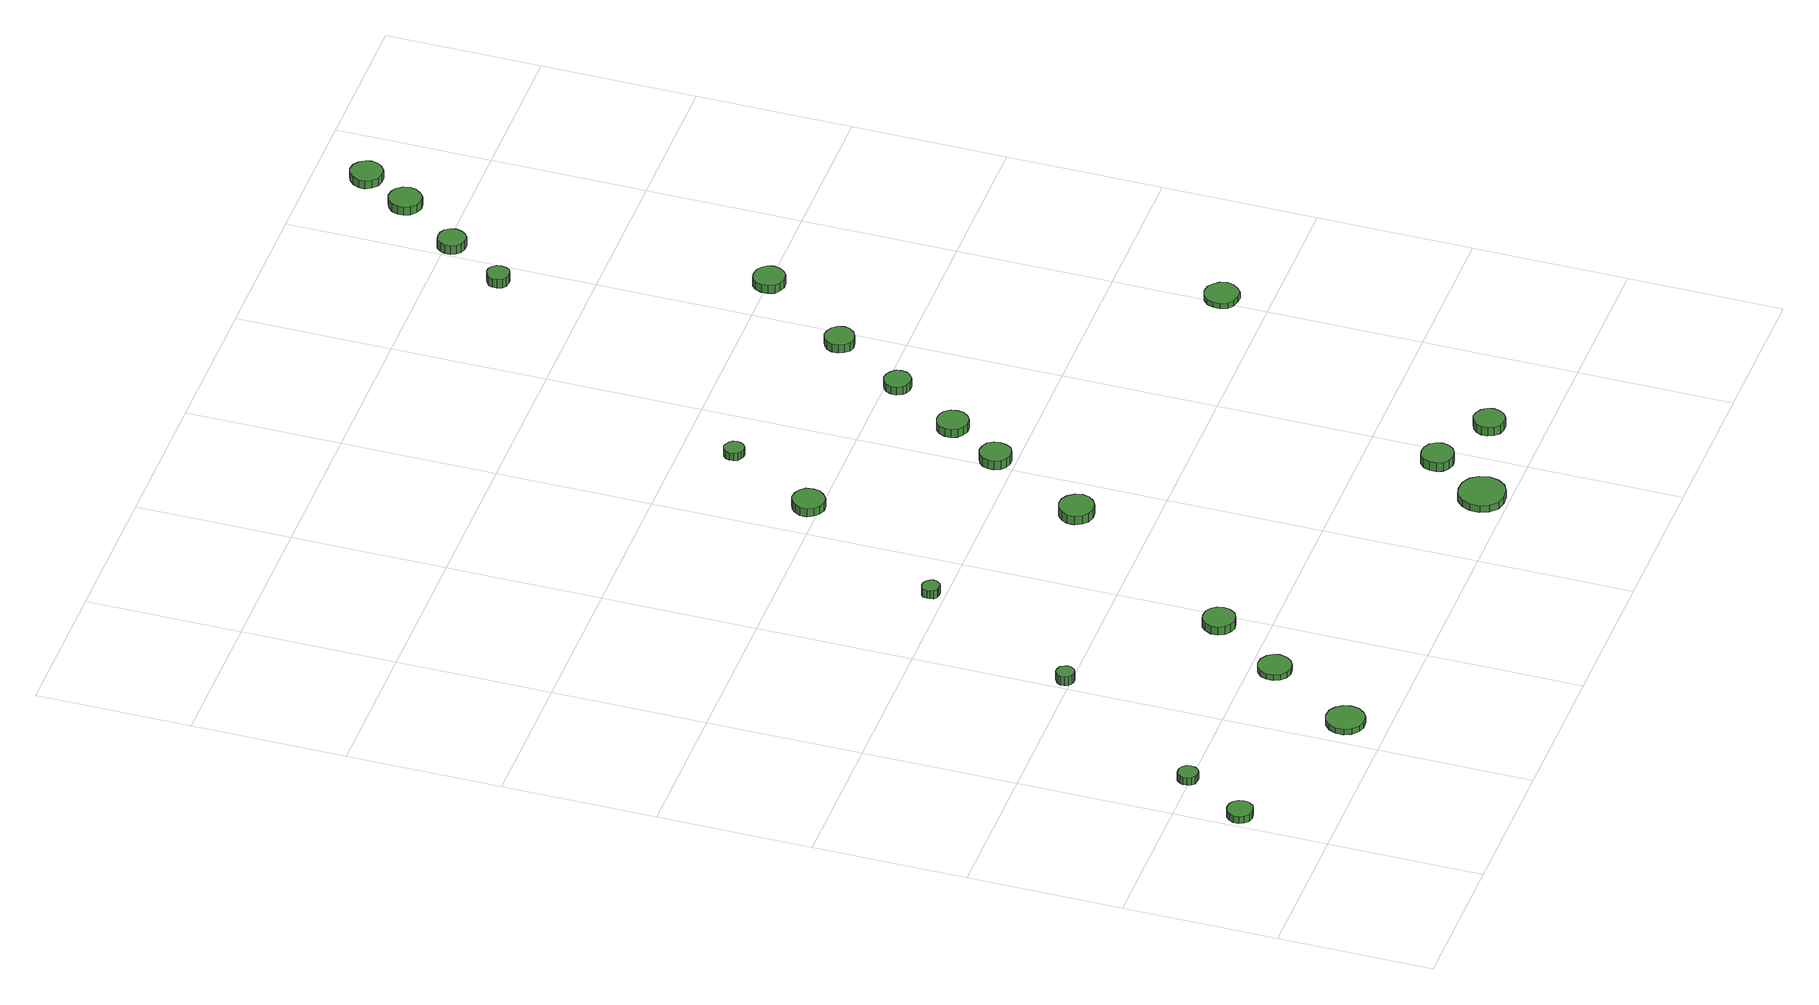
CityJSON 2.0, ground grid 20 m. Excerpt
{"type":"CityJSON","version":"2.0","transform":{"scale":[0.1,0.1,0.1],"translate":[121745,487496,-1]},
"CityObjects":{
"tree1":{"type":"SolitaryVegetationObject","attributes":{"function":"something"},"geometry":[{"type":"MultiSurface","lod":"1","boundaries":[[[0,1,2,3,4,5,6,7,8,9,10,11,12,13,14]],[[15,16,17,18,19,20,21,22,23,24,25,26,27,28,29]],[[0,29,28,1]],[[1,28,27,2]],[[2,27,26,3]],[[3,26,25,4]],[[4,25,24,5]],[[5,24,23,6]],[[6,23,22,7]],[[7,22,21,8]],[[8,21,20,9]],[[9,20,19,10]],[[10,19,18,11]],[[11,18,17,12]],[[12,17,16,13]],[[13,16,15,14]],[[14,15,29,0]]]}]},
"tree2":{"type":"SolitaryVegetationObject","attributes":{"function":"something"},"geometry":[{"type":"MultiSurface","lod":"1","boundaries":[[[30,31,32,33,34,35,36,37,38,39,40,41,42,43,44]],[[45,46,47,48,49,50,51,52,53,54,55,56,57,58,59]],[[30,59,58,31]],[[31,58,57,32]],[[32,57,56,33]],[[33,56,55,34]],[[34,55,54,35]],[[35,54,53,36]],[[36,53,52,37]],[[37,52,51,38]],[[38,51,50,39]],[[39,50,49,40]],[[40,49,48,41]],[[41,48,47,42]],[[42,47,46,43]],[[43,46,45,44]],[[44,45,59,30]]]}]},
"tree3":{"type":"SolitaryVegetationObject","attributes":{"function":"something"},"geometry":[{"type":"MultiSurface","lod":"1","boundaries":[[[60,61,62,63,64,65,66,67,68,69,70,71,72,73,74]],[[75,76,77,78,79,80,81,82,83,84,85,86,87,88,89]],[[60,89,88,61]],[[61,88,87,62]],[[62,87,86,63]],[[63,86,85,64]],[[64,85,84,65]],[[65,84,83,66]],[[66,83,82,67]],[[67,82,81,68]],[[68,81,80,69]],[[69,80,79,70]],[[70,79,78,71]],[[71,78,77,72]],[[72,77,76,73]],[[73,76,75,74]],[[74,75,89,60]]]}]},
"tree4":{"type":"SolitaryVegetationObject","attributes":{"function":"something"},"geometry":[{"type":"MultiSurface","lod":"1","boundaries":[[[90,91,92,93,94,95,96,97,98,99,100,101,102,103,104]],[[105,106,107,108,109,110,111,112,113,114,115,116,117,118,119]],[[90,119,118,91]],[[91,118,117,92]],[[92,117,116,93]],[[93,116,115,94]],[[94,115,114,95]],[[95,114,113,96]],[[96,113,112,97]],[[97,112,111,98]],[[98,111,110,99]],[[99,110,109,100]],[[100,109,108,101]],[[101,108,107,102]],[[102,107,106,103]],[[103,106,105,104]],[[104,105,119,90]]]}]},
"tree5":{"type":"SolitaryVegetationObject","attributes":{"function":"something"},"geometry":[{"type":"MultiSurface","lod":"1","boundaries":[[[120,121,122,123,124,125,126,127,128,129,130,131,132,133,134]],[[135,136,137,138,139,140,141,142,143,144,145,146,147,148,149]],[[120,149,148,121]],[[121,148,147,122]],[[122,147,146,123]],[[123,146,145,124]],[[124,145,144,125]],[[125,144,143,126]],[[126,143,142,127]],[[127,142,141,128]],[[128,141,140,129]],[[129,140,139,130]],[[130,139,138,131]],[[131,138,137,132]],[[132,137,136,133]],[[133,136,135,134]],[[134,135,149,120]]]}]},
"tree6":{"type":"SolitaryVegetationObject","attributes":{"function":"something"},"geometry":[{"type":"MultiSurface","lod":"1","boundaries":[[[150,151,152,153,154,155,156,157,158,159,160,161,162,163,164]],[[165,166,167,168,169,170,171,172,173,174,175,176,177,178,179]],[[150,179,178,151]],[[151,178,177,152]],[[152,177,176,153]],[[153,176,175,154]],[[154,175,174,155]],[[155,174,173,156]],[[156,173,172,157]],[[157,172,171,158]],[[158,171,170,159]],[[159,170,169,160]],[[160,169,168,161]],[[161,168,167,162]],[[162,167,166,163]],[[163,166,165,164]],[[164,165,179,150]]]}]},
"tree7":{"type":"SolitaryVegetationObject","attributes":{"function":"something"},"geometry":[{"type":"MultiSurface","lod":"1","boundaries":[[[180,181,182,183,184,185,186,187,188,189,190,191,192,193,194]],[[195,196,197,198,199,200,201,202,203,204,205,206,207,208,209]],[[180,209,208,181]],[[181,208,207,182]],[[182,207,206,183]],[[183,206,205,184]],[[184,205,204,185]],[[185,204,203,186]],[[186,203,202,187]],[[187,202,201,188]],[[188,201,200,189]],[[189,200,199,190]],[[190,199,198,191]],[[191,198,197,192]],[[192,197,196,193]],[[193,196,195,194]],[[194,195,209,180]]]}]},
"tree8":{"type":"SolitaryVegetationObject","attributes":{"function":"something"},"geometry":[{"type":"MultiSurface","lod":"1","boundaries":[[[210,211,212,213,214,215,216,217,218,219,220,221,222,223,224]],[[225,226,227,228,229,230,231,232,233,234,235,236,237,238,239]],[[210,239,238,211]],[[211,238,237,212]],[[212,237,236,213]],[[213,236,235,214]],[[214,235,234,215]],[[215,234,233,216]],[[216,233,232,217]],[[217,232,231,218]],[[218,231,230,219]],[[219,230,229,220]],[[220,229,228,221]],[[221,228,227,222]],[[222,227,226,223]],[[223,226,225,224]],[[224,225,239,210]]]}]},
"tree9":{"type":"SolitaryVegetationObject","attributes":{"function":"something"},"geometry":[{"type":"MultiSurface","lod":"1","boundaries":[[[240,241,242,243,244,245,246,247,248,249,250,251,252,253,254]],[[255,256,257,258,259,260,261,262,263,264,265,266,267,268,269]],[[240,269,268,241]],[[241,268,267,242]],[[242,267,266,243]],[[243,266,265,244]],[[244,265,264,245]],[[245,264,263,246]],[[246,263,262,247]],[[247,262,261,248]],[[248,261,260,249]],[[249,260,259,250]],[[250,259,258,251]],[[251,258,257,252]],[[252,257,256,253]],[[253,256,255,254]],[[254,255,269,240]]]}]},
"tree10":{"type":"SolitaryVegetationObject","attributes":{"function":"something"},"geometry":[{"type":"MultiSurface","lod":"1","boundaries":[[[270,271,272,273,274,275,276,277,278,279,280,281,282,283,284]],[[285,286,287,288,289,290,291,292,293,294,295,296,297,298,299]],[[270,299,298,271]],[[271,298,297,272]],[[272,297,296,273]],[[273,296,295,274]],[[274,295,294,275]],[[275,294,293,276]],[[276,293,292,277]],[[277,292,291,278]],[[278,291,290,279]],[[279,290,289,280]],[[280,289,288,281]],[[281,288,287,282]],[[282,287,286,283]],[[283,286,285,284]],[[284,285,299,270]]]}]},
"tree11":{"type":"SolitaryVegetationObject","attributes":{"function":"something"},"geometry":[{"type":"MultiSurface","lod":"1","boundaries":[[[300,301,302,303,304,305,306,307,308,309,310,311,312,313,314]],[[315,316,317,318,319,320,321,322,323,324,325,326,327,328,329]],[[300,329,328,301]],[[301,328,327,302]],[[302,327,326,303]],[[303,326,325,304]],[[304,325,324,305]],[[305,324,323,306]],[[306,323,322,307]],[[307,322,321,308]],[[308,321,320,309]],[[309,320,319,310]],[[310,319,318,311]],[[311,318,317,312]],[[312,317,316,313]],[[313,316,315,314]],[[314,315,329,300]]]}]},
"tree12":{"type":"SolitaryVegetationObject","attributes":{"function":"something"},"geometry":[{"type":"MultiSurface","lod":"1","boundaries":[[[330,331,332,333,334,335,336,337,338,339,340,341,342,343,344]],[[345,346,347,348,349,350,351,352,353,354,355,356,357,358,359]],[[330,359,358,331]],[[331,358,357,332]],[[332,357,356,333]],[[333,356,355,334]],[[334,355,354,335]],[[335,354,353,336]],[[336,353,352,337]],[[337,352,351,338]],[[338,351,350,339]],[[339,350,349,340]],[[340,349,348,341]],[[341,348,347,342]],[[342,347,346,343]],[[343,346,345,344]],[[344,345,359,330]]]}]},
"tree13":{"type":"SolitaryVegetationObject","attributes":{"function":"something"},"geometry":[{"type":"MultiSurface","lod":"1","boundaries":[[[360,361,362,363,364,365,366,367,368,369,370,371,372,373,374]],[[375,376,377,378,379,380,381,382,383,384,385,386,387,388,389]],[[360,389,388,361]],[[361,388,387,362]],[[362,387,386,363]],[[363,386,385,364]],[[364,385,384,365]],[[365,384,383,366]],[[366,383,382,367]],[[367,382,381,368]],[[368,381,380,369]],[[369,380,379,370]],[[370,379,378,371]],[[371,378,377,372]],[[372,377,376,373]],[[373,376,375,374]],[[374,375,389,360]]]}]},
"tree14":{"type":"SolitaryVegetationObject","attributes":{"function":"something"},"geometry":[{"type":"MultiSurface","lod":"1","boundaries":[[[390,391,392,393,394,395,396,397,398,399,400,401,402,403,404]],[[405,406,407,408,409,410,411,412,413,414,415,416,417,418,419]],[[390,419,418,391]],[[391,418,417,392]],[[392,417,416,393]],[[393,416,415,394]],[[394,415,414,395]],[[395,414,413,396]],[[396,413,412,397]],[[397,412,411,398]],[[398,411,410,399]],[[399,410,409,400]],[[400,409,408,401]],[[401,408,407,402]],[[402,407,406,403]],[[403,406,405,404]],[[404,405,419,390]]]}]},
"tree15":{"type":"SolitaryVegetationObject","attributes":{"function":"something"},"geometry":[{"type":"MultiSurface","lod":"1","boundaries":[[[420,421,422,423,424,425,426,427,428,429,430,431,432,433,434]],[[435,436,437,438,439,440,441,442,443,444,445,446,447,448,449]],[[420,449,448,421]],[[421,448,447,422]],[[422,447,446,423]],[[423,446,445,424]],[[424,445,444,425]],[[425,444,443,426]],[[426,443,442,427]],[[427,442,441,428]],[[428,441,440,429]],[[429,440,439,430]],[[430,439,438,431]],[[431,438,437,432]],[[432,437,436,433]],[[433,436,435,434]],[[434,435,449,420]]]}]},
"tree16":{"type":"SolitaryVegetationObject","attributes":{"function":"something"},"geometry":[{"type":"MultiSurface","lod":"1","boundaries":[[[450,451,452,453,454,455,456,457,458,459,460,461,462,463,464]],[[465,466,467,468,469,470,471,472,473,474,475,476,477,478,479]],[[450,479,478,451]],[[451,478,477,452]],[[452,477,476,453]],[[453,476,475,454]],[[454,475,474,455]],[[455,474,473,456]],[[456,473,472,457]],[[457,472,471,458]],[[458,471,470,459]],[[459,470,469,460]],[[460,469,468,461]],[[461,468,467,462]],[[462,467,466,463]],[[463,466,465,464]],[[464,465,479,450]]]}]},
"tree17":{"type":"SolitaryVegetationObject","attributes":{"function":"something"},"geometry":[{"type":"MultiSurface","lod":"1","boundaries":[[[480,481,482,483,484,485,486,487,488,489,490,491,492,493,494]],[[495,496,497,498,499,500,501,502,503,504,505,506,507,508,509]],[[480,509,508,481]],[[481,508,507,482]],[[482,507,506,483]],[[483,506,505,484]],[[484,505,504,485]],[[485,504,503,486]],[[486,503,502,487]],[[487,502,501,488]],[[488,501,500,489]],[[489,500,499,490]],[[490,499,498,491]],[[491,498,497,492]],[[492,497,496,493]],[[493,496,495,494]],[[494,495,509,480]]]}]},
"tree18":{"type":"SolitaryVegetationObject","attributes":{"function":"something"},"geometry":[{"type":"MultiSurface","lod":"1","boundaries":[[[510,511,512,513,514,515,516,517,518,519,520,521,522,523,524]],[[525,526,527,528,529,530,531,532,533,534,535,536,537,538,539]],[[510,539,538,511]],[[511,538,537,512]],[[512,537,536,513]],[[513,536,535,514]],[[514,535,534,515]],[[515,534,533,516]],[[516,533,532,517]],[[517,532,531,518]],[[518,531,530,519]],[[519,530,529,520]],[[520,529,528,521]],[[521,528,527,522]],[[522,527,526,523]],[[523,526,525,524]],[[524,525,539,510]]]}]},
"tree19":{"type":"SolitaryVegetationObject","attributes":{"function":"something"},"geometry":[{"type":"MultiSurface","lod":"1","boundaries":[[[540,541,542,543,544,545,546,547,548,549,550,551,552,553,554]],[[555,556,557,558,559,560,561,562,563,564,565,566,567,568,569]],[[540,569,568,541]],[[541,568,567,542]],[[542,567,566,543]],[[543,566,565,544]],[[544,565,564,545]],[[545,564,563,546]],[[546,563,562,547]],[[547,562,561,548]],[[548,561,560,549]],[[549,560,559,550]],[[550,559,558,551]],[[551,558,557,552]],[[552,557,556,553]],[[553,556,555,554]],[[554,555,569,540]]]}]},
"tree20":{"type":"SolitaryVegetationObject","attributes":{"function":"something"},"geometry":[{"type":"MultiSurface","lod":"1","boundaries":[[[570,571,572,573,574,575,576,577,578,579,580,581,582,583,584]],[[585,586,587,588,589,590,591,592,593,594,595,596,597,598,599]],[[570,599,598,571]],[[571,598,597,572]],[[572,597,596,573]],[[573,596,595,574]],[[574,595,594,575]],[[575,594,593,576]],[[576,593,592,577]],[[577,592,591,578]],[[578,591,590,579]],[[579,590,589,580]],[[580,589,588,581]],[[581,588,587,582]],[[582,587,586,583]],[[583,586,585,584]],[[584,585,599,570]]]}]},
"tree21":{"type":"SolitaryVegetationObject","attributes":{"function":"something"},"geometry":[{"type":"MultiSurface","lod":"1","boundaries":[[[600,601,602,603,604,605,606,607,608,609,610,611,612,613,614]],[[615,616,617,618,619,620,621,622,623,624,625,626,627,628,629]],[[600,629,628,601]],[[601,628,627,602]],[[602,627,626,603]],[[603,626,625,604]],[[604,625,624,605]],[[605,624,623,606]],[[606,623,622,607]],[[607,622,621,608]],[[608,621,620,609]],[[609,620,619,610]],[[610,619,618,611]],[[611,618,617,612]],[[612,617,616,613]],[[613,616,615,614]],[[614,615,629,600]]]}]},
"tree22":{"type":"SolitaryVegetationObject","attributes":{"function":"something"},"geometry":[{"type":"MultiSurface","lod":"1","boundaries":[[[630,631,632,633,634,635,636,637,638,639,640,641,642,643,644]],[[645,646,647,648,649,650,651,652,653,654,655,656,657,658,659]],[[630,659,658,631]],[[631,658,657,632]],[[632,657,656,633]],[[633,656,655,634]],[[634,655,654,635]],[[635,654,653,636]],[[636,653,652,637]],[[637,652,651,638]],[[638,651,650,639]],[[639,650,649,640]],[[640,649,648,641]],[[641,648,647,642]],[[642,647,646,643]],[[643,646,645,644]],[[644,645,659,630]]]}]},
"tree23":{"type":"SolitaryVegetationObject","attributes":{"function":"something"},"geometry":[{"type":"MultiSurface","lod":"1","boundaries":[[[660,661,662,663,664,665,666,667,668,669,670,671,672,673,674]],[[675,676,677,678,679,680,681,682,683,684,685,686,687,688,689]],[[660,689,688,661]],[[661,688,687,662]],[[662,687,686,663]],[[663,686,685,664]],[[664,685,684,665]],[[665,684,683,666]],[[666,683,682,667]],[[667,682,681,668]],[[668,681,680,669]],[[669,680,679,670]],[[670,679,678,671]],[[671,678,677,672]],[[672,677,676,673]],[[673,676,675,674]],[[674,675,689,660]]]}]}
},
"vertices":[
[39,120,17],[38,127,17],[34,133,17],[28,136,17],[21,137,17],[14,135,17],[9,130,17],[6,124,17],[6,117,17],[9,111,17],[14,106,17],[21,104,17],[28,105,17],[34,108,17],[38,114,17],[38,114,7],[34,108,7],[28,105,7],[21,104,7],[14,106,7],[9,111,7],[6,117,7],[6,124,7],[9,130,7],[14,135,7],[21,137,7],[28,136,7],[34,133,7],[38,127,7],[39,120,7],
[85,204,18],[84,209,18],[81,213,18],[76,216,18],[71,216,18],[66,215,18],[62,211,18],[60,206,18],[60,201,18],[62,196,18],[66,192,18],[71,191,18],[76,191,18],[81,194,18],[84,198,18],[84,198,7],[81,194,7],[76,191,7],[71,191,7],[66,192,7],[62,196,7],[60,201,7],[60,206,7],[62,211,7],[66,215,7],[71,216,7],[76,216,7],[81,213,7],[84,209,7],[85,204,7],
[264,54,15],[262,64,15],[256,73,15],[248,78,15],[237,79,15],[228,76,15],[220,69,15],[216,60,15],[216,49,15],[220,40,15],[228,33,15],[237,30,15],[248,31,15],[256,36,15],[262,44,15],[262,44,7],[256,36,7],[248,31,7],[237,30,7],[228,33,7],[220,40,7],[216,49,7],[216,60,7],[220,69,7],[228,76,7],[237,79,7],[248,78,7],[256,73,7],[262,64,7],[264,54,7],
[222,406,25],[221,411,25],[218,415,25],[214,417,25],[209,418,25],[205,416,25],[201,413,25],[199,409,25],[199,404,25],[201,399,25],[205,396,25],[209,395,25],[214,395,25],[218,397,25],[221,401,25],[221,401,12],[218,397,12],[214,395,12],[209,395,12],[205,396,12],[201,399,12],[199,404,12],[199,409,12],[201,413,12],[205,416,12],[209,418,12],[214,417,12],[218,415,12],[221,411,12],[222,406,12],
[336,170,15],[334,178,15],[329,185,15],[321,190,15],[312,191,15],[304,188,15],[297,182,15],[294,174,15],[294,165,15],[297,157,15],[304,151,15],[312,148,15],[321,149,15],[329,154,15],[334,161,15],[334,161,7],[329,154,7],[321,149,7],[312,148,7],[304,151,7],[297,157,7],[294,165,7],[294,174,7],[297,182,7],[304,188,7],[312,191,7],[321,190,7],[329,185,7],[334,178,7],[336,170,7],
[401,263,19],[399,271,19],[394,278,19],[387,282,19],[378,283,19],[370,281,19],[364,275,19],[360,267,19],[360,258,19],[364,250,19],[370,245,19],[378,242,19],[387,243,19],[394,247,19],[399,254,19],[399,254,7],[394,247,7],[387,243,7],[378,242,7],[370,245,7],[364,250,7],[360,258,7],[360,267,7],[364,275,7],[370,281,7],[378,283,7],[387,282,7],[394,278,7],[399,271,7],[401,263,7],
[339,617,23],[338,621,23],[335,625,23],[331,628,23],[326,628,23],[322,627,23],[318,624,23],[317,619,23],[317,615,23],[318,610,23],[322,607,23],[326,606,23],[331,606,23],[335,608,23],[338,612,23],[338,612,11],[335,608,11],[331,606,11],[326,606,11],[322,607,11],[318,610,11],[317,615,11],[317,619,11],[318,624,11],[322,627,11],[326,628,11],[331,628,11],[335,625,11],[338,621,11],[339,617,11],
[556,495,26],[554,504,26],[548,512,26],[540,517,26],[531,518,26],[522,515,26],[515,509,26],[511,500,26],[511,491,26],[515,482,26],[522,476,26],[531,473,26],[540,474,26],[548,479,26],[554,486,26],[554,486,13],[548,479,13],[540,474,13],[531,473,13],[522,476,13],[515,482,13],[511,491,13],[511,500,13],[515,509,13],[522,515,13],[531,518,13],[540,517,13],[548,512,13],[554,504,13],[556,495,13],
[474,815,19],[473,824,19],[467,831,19],[460,835,19],[451,836,19],[443,833,19],[437,827,19],[433,820,19],[433,811,19],[437,803,19],[443,797,19],[451,794,19],[460,795,19],[467,800,19],[473,807,19],[473,807,7],[467,800,7],[460,795,7],[451,794,7],[443,797,7],[437,803,7],[433,811,7],[433,820,7],[437,827,7],[443,833,7],[451,836,7],[460,835,7],[467,831,7],[473,824,7],[474,815,7],
[754,34,17],[751,47,17],[744,57,17],[733,63,17],[720,64,17],[708,61,17],[699,52,17],[694,41,17],[694,28,17],[699,17,17],[708,8,17],[720,5,17],[733,6,17],[744,12,17],[751,22,17],[751,22,7],[744,12,7],[733,6,7],[720,5,7],[708,8,7],[699,17,7],[694,28,7],[694,41,7],[699,52,7],[708,61,7],[720,64,7],[733,63,7],[744,57,7],[751,47,7],[754,34,7],
[634,626,19],[632,634,19],[628,641,19],[620,645,19],[612,646,19],[604,643,19],[598,638,19],[595,630,19],[595,622,19],[598,614,19],[604,609,19],[612,606,19],[620,607,19],[628,611,19],[632,618,19],[632,618,6],[628,611,6],[620,607,6],[612,606,6],[604,609,6],[598,614,6],[595,622,6],[595,630,6],[598,638,6],[604,643,6],[612,646,6],[620,645,6],[628,641,6],[632,634,6],[634,626,6],
[537,934,19],[536,939,19],[533,943,19],[528,946,19],[523,947,19],[518,945,19],[514,941,19],[512,936,19],[512,931,19],[514,926,19],[518,923,19],[523,921,19],[528,921,19],[533,924,19],[536,929,19],[536,929,8],[533,924,8],[528,921,8],[523,921,8],[518,923,8],[514,926,8],[512,931,8],[512,936,8],[514,941,8],[518,945,8],[523,947,8],[528,946,8],[533,943,8],[536,939,8],[537,934,8],
[794,108,23],[792,116,23],[787,123,23],[779,127,23],[771,128,23],[763,126,23],[756,120,23],[753,112,23],[753,103,23],[756,95,23],[763,90,23],[771,87,23],[779,88,23],[787,92,23],[792,99,23],[792,99,10],[787,92,10],[779,88,10],[771,87,10],[763,90,10],[756,95,10],[753,103,10],[753,112,10],[756,120,10],[763,126,10],[771,128,10],[779,127,10],[787,123,10],[792,116,10],[794,108,10],
[680,696,18],[679,704,18],[674,711,18],[667,715,18],[658,716,18],[650,713,18],[644,708,18],[641,700,18],[641,692,18],[644,684,18],[650,679,18],[658,676,18],[667,677,18],[674,681,18],[679,688,18],[679,688,6],[674,681,6],[667,677,6],[658,676,6],[650,679,6],[644,684,6],[641,692,6],[641,700,6],[644,708,6],[650,713,6],[658,716,6],[667,715,6],[674,711,6],[679,704,6],[680,696,6],
[877,68,25],[875,76,25],[870,83,25],[863,87,25],[855,88,25],[847,85,25],[841,80,25],[838,72,25],[838,64,25],[841,57,25],[847,51,25],[855,49,25],[863,49,25],[870,53,25],[875,60,25],[875,60,12],[870,53,12],[863,49,12],[855,49,12],[847,51,12],[841,57,12],[838,64,12],[838,72,12],[841,80,12],[847,85,12],[855,88,12],[863,87,12],[870,83,12],[875,76,12],[877,68,12],
[736,786,18],[735,793,18],[730,798,18],[724,802,18],[717,803,18],[710,800,18],[705,796,18],[702,789,18],[702,782,18],[705,775,18],[710,771,18],[717,769,18],[724,769,18],[730,773,18],[735,779,18],[735,779,6],[730,773,6],[724,769,6],[717,769,6],[710,771,6],[705,775,6],[702,782,6],[702,789,6],[705,796,6],[710,800,6],[717,803,6],[724,802,6],[730,798,6],[735,793,6],[736,786,6],
[799,880,18],[797,888,18],[792,894,18],[785,898,18],[777,899,18],[770,896,18],[764,891,18],[761,884,18],[761,876,18],[764,869,18],[770,863,18],[777,861,18],[785,862,18],[792,866,18],[797,872,18],[797,872,6],[792,866,6],[785,862,6],[777,861,6],[770,863,6],[764,869,6],[761,876,6],[761,884,6],[764,891,6],[770,896,6],[777,899,6],[785,898,6],[792,894,6],[797,888,6],[799,880,6],
[1033,462,14],[1031,471,14],[1025,478,14],[1018,483,14],[1009,484,14],[1000,481,14],[993,475,14],[990,467,14],[990,458,14],[993,449,14],[1000,443,14],[1009,441,14],[1018,441,14],[1025,446,14],[1031,453,14],[1031,453,6],[1025,446,6],[1018,441,6],[1009,441,6],[1000,443,6],[993,449,6],[990,458,6],[990,467,6],[993,475,6],[1000,481,6],[1009,484,6],[1018,483,6],[1025,478,6],[1031,471,6],[1033,462,6],
[879,996,26],[877,1004,26],[872,1011,26],[865,1015,26],[856,1016,26],[848,1014,26],[842,1008,26],[839,1000,26],[839,992,26],[842,984,26],[848,979,26],[856,976,26],[865,977,26],[872,981,26],[877,988,26],[877,988,14],[872,981,14],[865,977,14],[856,976,14],[848,979,14],[842,984,14],[839,992,14],[839,1000,14],[842,1008,14],[848,1014,14],[856,1016,14],[865,1015,14],[872,1011,14],[877,1004,14],[879,996,14],
[778,1315,25],[777,1321,25],[774,1326,25],[768,1329,25],[763,1329,25],[757,1327,25],[752,1323,25],[750,1318,25],[750,1312,25],[752,1306,25],[757,1302,25],[763,1301,25],[768,1301,25],[774,1304,25],[777,1309,25],[777,1309,12],[774,1304,12],[768,1301,12],[763,1301,12],[757,1302,12],[752,1306,12],[750,1312,12],[750,1318,12],[752,1323,12],[757,1327,12],[763,1329,12],[768,1329,12],[774,1326,12],[777,1321,12],[778,1315,12],
[837,1392,21],[835,1400,21],[831,1406,21],[825,1409,21],[817,1410,21],[810,1408,21],[805,1403,21],[802,1396,21],[802,1389,21],[805,1382,21],[810,1377,21],[817,1375,21],[825,1375,21],[831,1379,21],[835,1385,21],[835,1385,8],[831,1379,8],[825,1375,8],[817,1375,8],[810,1377,8],[805,1382,8],[802,1389,8],[802,1396,8],[805,1403,8],[810,1408,8],[817,1410,8],[825,1409,8],[831,1406,8],[835,1400,8],[837,1392,8],
[901,1472,20],[899,1481,20],[894,1488,20],[887,1492,20],[878,1493,20],[870,1490,20],[863,1484,20],[860,1476,20],[860,1468,20],[863,1460,20],[870,1454,20],[878,1451,20],[887,1452,20],[894,1457,20],[899,1464,20],[899,1464,8],[894,1457,8],[887,1452,8],[878,1451,8],[870,1454,8],[863,1460,8],[860,1468,8],[860,1476,8],[863,1484,8],[870,1490,8],[878,1493,8],[887,1492,8],[894,1488,8],[899,1481,8],[901,1472,8],
[936,1533,21],[934,1541,21],[929,1548,21],[922,1553,21],[913,1554,21],[905,1551,21],[899,1545,21],[895,1537,21],[895,1529,21],[899,1521,21],[905,1515,21],[913,1513,21],[922,1513,21],[929,1518,21],[934,1525,21],[934,1525,9],[929,1518,9],[922,1513,9],[913,1513,9],[905,1515,9],[899,1521,9],[895,1529,9],[895,1537,9],[899,1545,9],[905,1551,9],[913,1554,9],[922,1553,9],[929,1548,9],[934,1541,9],[936,1533,9]
]}
